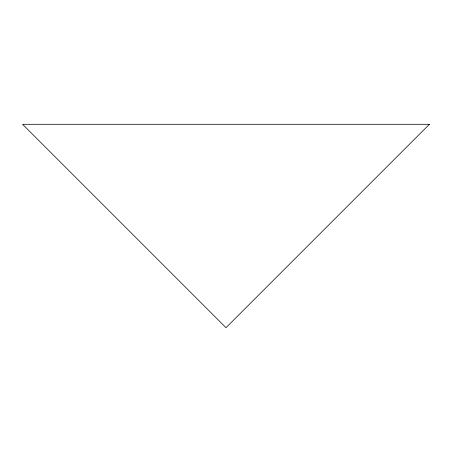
<?xml version="1.0" encoding="UTF-8"?>
<svg xmlns="http://www.w3.org/2000/svg" width="452" height="452" viewBox="0 0 452 452"><rect width="100%" height="100%" fill="white"/><g stroke="black" fill="none" stroke-linecap="round" stroke-linejoin="round"><path stroke-width="0.68" d="M429.4 124.3L226 327.7L22.6 124.3L429.4 124.3"/></g></svg>
